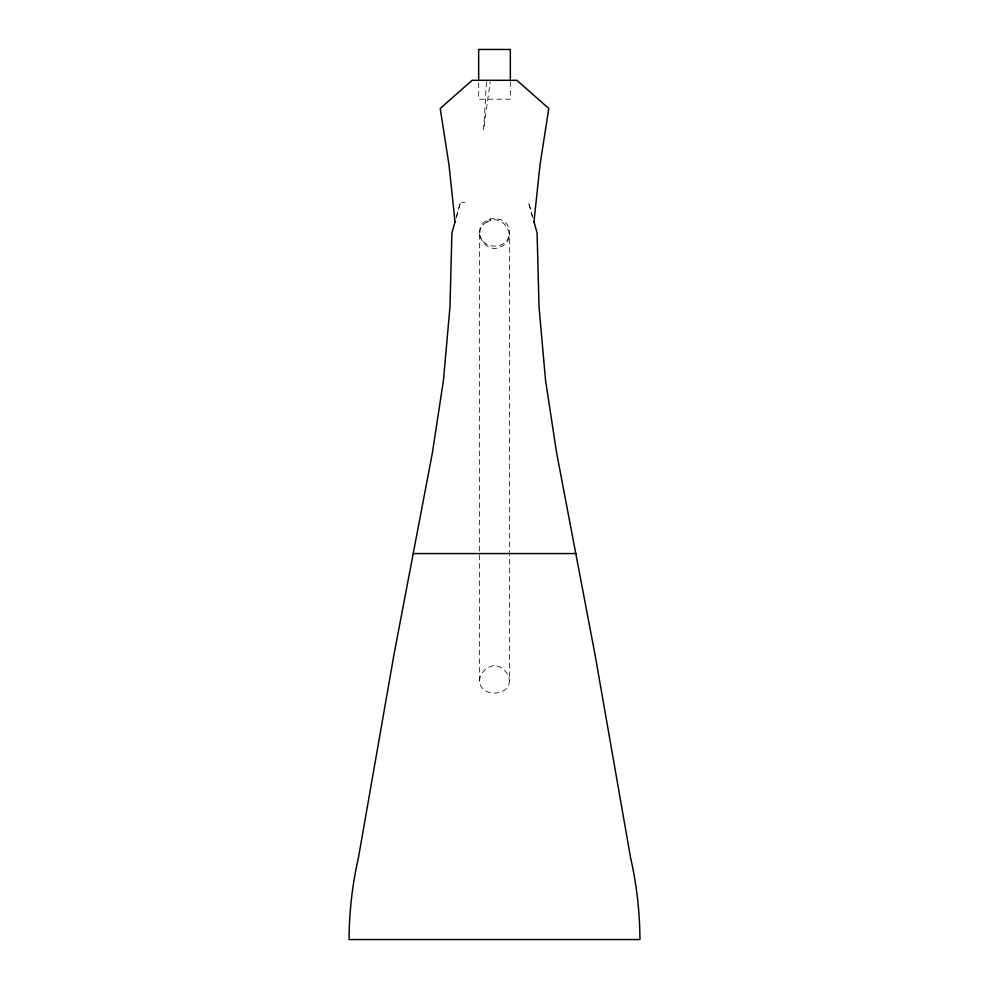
<?xml version="1.0" encoding="UTF-8"?>
<svg xmlns="http://www.w3.org/2000/svg" width="989" height="989" viewBox="0 0 989 989"><rect width="100%" height="100%" fill="white"/><g stroke="black" fill="none" stroke-linecap="round" stroke-linejoin="round"><path stroke-width="0.74" stroke-dasharray="4.95 3.71" d="M486.489 81.815L483.572 130.066L490.198 81.815M479.591 232.341C479.306 214.069 509.694 214.069 509.409 232.341L509.409 681.001C509.1 697.06 479.9 697.06 479.591 681.001L479.591 232.341C479.306 250.613 509.694 250.613 509.409 232.341M479.591 681.001C479.789 672.99 486.773 666.45 494.5 665.449C502.227 666.45 509.211 672.99 509.409 681.001M456.226 217.926L460.491 202.288L456.201 217.629M487.045 222.092C470.121 230.573 486.242 256.139 501.955 246.113C519.077 237.644 502.523 211.893 487.045 222.092L487.045 220.102M461.653 202.288L465.04 202.288M532.799 217.629L528.509 202.288L532.774 217.926M510.336 81.753L510.336 99.221L478.664 99.221L478.664 81.753M490.643 218.693L490.643 220.646"/><path stroke-width="1.48" d="M533.936 222.191L539.969 165.151L548.784 108.469L516.888 80.307L472.112 80.307L440.216 108.469L449.031 165.151L455.064 222.191M455.027 221.808L451.911 232.934L449.97 306.887L443.455 380.32L432.416 452.678L393.956 654.73L358.414 857.846C352.282 884.636 349.216 912.081 349.055 939.55L639.945 939.55C639.784 912.081 636.718 884.636 630.586 857.846L595.044 654.73L556.584 452.678L545.545 380.32L539.03 306.887L537.089 232.934L533.973 221.808M412.821 553.568L576.179 553.568M510.336 80.307L510.336 49.45L478.664 49.45L478.664 80.307"/></g></svg>
